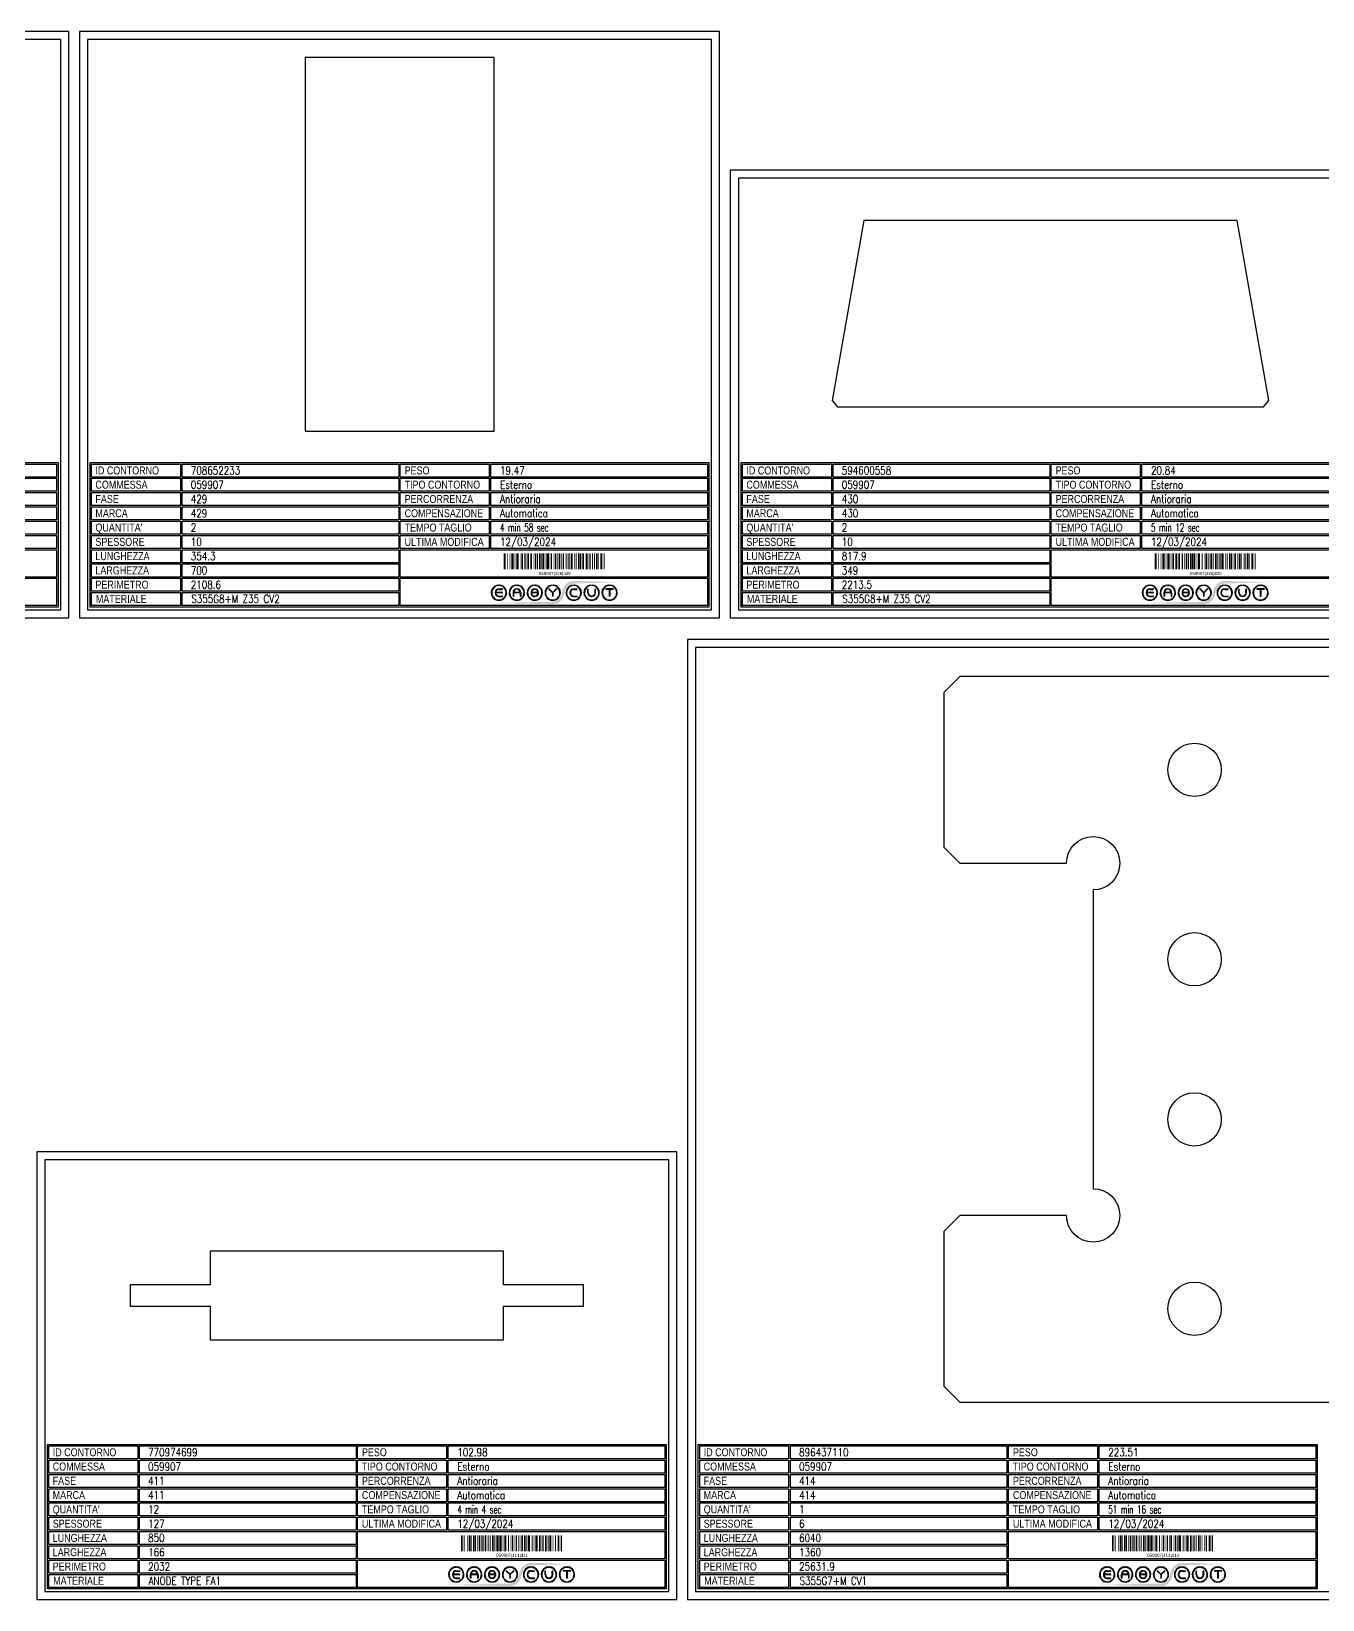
# Model space of a CAD drawing. Header units: millimetres. Extents: x 28039 to 145264, y 9873 to 40131.
# Drawn here: x 38889 to 41309, y 31193 to 34132 of the extents above; entities that cross this region are included whole.
import ezdxf
from ezdxf.enums import TextEntityAlignment as Align

# ---------------------------------------------------------------- set-up
doc = ezdxf.new("R2010")
doc.units = ezdxf.units.MM
doc.styles.add('EasyCutStyle', font='romans.shx', dxfattribs={"width": 0.8})
doc.styles.add('EasyCutStyle1', font='arial.ttf', dxfattribs={"width": 0.8})

# ---------------------------------------------------------------- blocks, each defined once
blk = doc.blocks.new('*U4')
at = {"color": 5}
blk.add_lwpolyline([(0, 0), (1200, 0), (1200, 839), (0, 839)], close=True, dxfattribs=at)
at = {"color": 7}
blk.add_lwpolyline([(15, 15), (1185, 15), (1185, 824), (15, 824)], close=True, dxfattribs=at)
at = {"color": 253}
blk.add_lwpolyline([(20, 291), (1180, 291), (1180, 20), (20, 20)], close=True, dxfattribs=at)
at = {"color": 2}
for points in [[(23, 288.1), (189.3, 288.1), (189.3, 263.7), (23, 263.7)], [(23, 288.1), (189.3, 288.1), (189.3, 263.7), (23, 263.7)], [(601.5, 288.1), (767.9, 288.1), (767.9, 263.7), (601.5, 263.7)], [(23, 261.4), (189.3, 261.4), (189.3, 237), (23, 237)], [(601.5, 261.4), (767.9, 261.4), (767.9, 237), (601.5, 237)], [(23, 234.6), (189.3, 234.6), (189.3, 210.2), (23, 210.2)], [(23, 207.9), (189.3, 207.9), (189.3, 183.4), (23, 183.4)], [(601.5, 234.6), (767.9, 234.6), (767.9, 210.2), (601.5, 210.2)], [(601.5, 207.9), (767.9, 207.9), (767.9, 183.4), (601.5, 183.4)], [(23, 181.1), (189.3, 181.1), (189.3, 156.7), (23, 156.7)], [(601.5, 181.1), (767.9, 181.1), (767.9, 156.7), (601.5, 156.7)], [(23, 154.3), (189.3, 154.3), (189.3, 129.9), (23, 129.9)], [(601.5, 154.3), (767.9, 154.3), (767.9, 129.9), (601.5, 129.9)], [(23, 127.6), (189.3, 127.6), (189.3, 103.1), (23, 103.1)], [(23, 100.8), (189.3, 100.8), (189.3, 76.4), (23, 76.4)], [(23, 74), (189.3, 74), (189.3, 49.6), (23, 49.6)], [(23, 47.3), (189.3, 47.3), (189.3, 22.9), (23, 22.9)]]:
    blk.add_lwpolyline(points, close=True, dxfattribs=at)
at = {"color": 1}
for points in [[(192.7, 288.1), (598.5, 288.1), (598.5, 263.7), (192.7, 263.7)], [(771.3, 288.1), (1177.2, 288.1), (1177.2, 263.7), (771.3, 263.7)], [(192.7, 261.4), (598.5, 261.4), (598.5, 237), (192.7, 237)], [(771.3, 261.4), (1177.2, 261.4), (1177.2, 237), (771.3, 237)], [(192.7, 234.6), (598.5, 234.6), (598.5, 210.2), (192.7, 210.2)], [(192.7, 207.9), (598.5, 207.9), (598.5, 183.4), (192.7, 183.4)], [(771.3, 234.6), (1177.2, 234.6), (1177.2, 210.2), (771.3, 210.2)], [(771.3, 207.9), (1177.2, 207.9), (1177.2, 183.4), (771.3, 183.4)], [(192.7, 181.1), (598.5, 181.1), (598.5, 156.7), (192.7, 156.7)], [(771.3, 181.1), (1177.2, 181.1), (1177.2, 156.7), (771.3, 156.7)], [(192.7, 154.3), (598.5, 154.3), (598.5, 129.9), (192.7, 129.9)], [(771.3, 154.3), (1177.2, 154.3), (1177.2, 129.9), (771.3, 129.9)], [(192.7, 127.6), (598.5, 127.6), (598.5, 103.1), (192.7, 103.1)], [(601.5, 127.6), (1177.2, 127.6), (1177.2, 76.4), (601.5, 76.4)], [(192.7, 100.8), (598.5, 100.8), (598.5, 76.4), (192.7, 76.4)], [(192.7, 74), (598.5, 74), (598.5, 49.6), (192.7, 49.6)], [(601.5, 74), (1177.2, 74), (1177.2, 22.9), (601.5, 22.9)], [(192.7, 47.3), (598.5, 47.3), (598.5, 22.9), (192.7, 22.9)]]:
    blk.add_lwpolyline(points, close=True, dxfattribs=at)
at = {"color": 161, "style": 'EasyCutStyle1', "width": 0.8}
for s, p in [('ID CONTORNO', (30.1, 268.6)), ('PESO', (609.6, 268.6)), ('COMMESSA', (30.1, 241.9)), ('TIPO CONTORNO', (609.6, 241.9)), ('FASE', (30.1, 215.1)), ('PERCORRENZA', (609.6, 215.1)), ("QUANTITA'", (30.1, 161.6)), ('MARCA', (30.1, 188.4)), ('TEMPO TAGLIO', (609.6, 161.6)), ('COMPENSAZIONE', (609.6, 188.4)), ('SPESSORE', (30.1, 134.8)), ('ULTIMA MODIFICA', (609.6, 134.8)), ('LUNGHEZZA', (30.1, 108.1)), ('LARGHEZZA', (30.1, 81.3)), ('PERIMETRO', (30.1, 54.5)), ('MATERIALE', (31, 27.8))]:
    blk.add_text(s, height=15, dxfattribs=at).set_placement(p)
at = {"style": 'EasyCutStyle'}
for tag, p, width in [('IDSHAPE', (208.9, 268.6), 0.8), ('WEIGTHSHAPE', (788.4, 268.6), 0.8), ('ORDERSHAPE', (208.9, 241.9), 0.8), ('TYPESHAPE', (788.4, 241.9), 0.8), ('PHASESHAPE', (208.9, 215.1), 0.8), ('JOUSHAPE', (788.4, 215.1), 0.8), ('QTASHAPE', (208.9, 161.6), 0.8), ('MKSHAPE', (208.9, 188.4), 0.8), ('TIMECUTSHAPE', (788.4, 161.6), 0.65), ('COMPSHAPE', (788.4, 188.4), 0.8), ('TKSHAPE', (208.9, 134.8), 0.8), ('LASTMODIFYSHAPE', (788.4, 134.8), 0.8), ('LENGTHSHAPE', (208.9, 108.1), 0.8), ('HEIGHTSHAPE', (208.9, 81.3), 0.8), ('PERIMETERSHAPE', (208.9, 54.5), 0.8), ('MATSHAPE', (209.8, 27.8), 0.8)]:
    blk.add_attdef(tag, p, '', height=15, dxfattribs=dict(at, width=width))
blk = doc.blocks.new('Logo')
h = blk.add_hatch(color=256)
h.set_gradient(color1=(255, 0, 0), color2=(255, 255, 0), tint=1)
h.paths.add_polyline_path([(20.5, 4.4, -0.339454), (37.1, 17.2), (118.6, 19.6), (37.1, 22, 0.339454), (15.8, 5.7), (13.2, -4.2, -0.339454), (-3.4, -16.9), (-118.2, -19.3), (-3.4, -21.7, 0.339454), (17.8, -5.4)])
for color, points in [(140, [(-115.9, -5.7, -1), (-116.7, -6.1, -0.520567), (-104.9, 14.3, -1), (-104.9, 13.5, 0.520567)]), (256, [(-97.3, 0.4), (-110, 0.4, -0.394366), (-103.7, 6.3), (-97.3, 6.3, 1), (-97.3, 7.2), (-103.7, 7.2, 1), (-103.7, -7.2), (-97.3, -7.2, 1), (-97.3, -6.3), (-103.7, -6.3, -0.394366), (-110, -0.4), (-97.3, -0.4, 1)]), (140, [(-91.4, -5.7, 1), (-90.6, -6.1, 0.520567), (-102.4, 14.3, 0.916853), (-102.6, 13.5, 0.043377), (-102.5, 13.5, -0.520567)]), (140, [(-82.3, -5.7, -1), (-83.1, -6.1, -0.520567), (-71.3, 14.3, -1), (-71.3, 13.5, 0.520567)]), (140, [(-57.8, -5.7, 1), (-57, -6.1, 0.520567), (-68.8, 14.3, 1), (-68.9, 13.5, -0.520567)]), (140, [(-48.7, -5.7, -1), (-49.5, -6.1, -0.520567), (-37.7, 14.3, -1), (-37.7, 13.5, 0.520567)]), (256, [(-31.2, -0.4, -0.486114), (-30.3, -1.5, -0.776377), (-42.6, -1.6, 1), (-43.4, -1.9, 0.776377), (-29.5, -1.7, 0.486114), (-31.2, 0.4), (-41.8, 0.4, -0.486114), (-42.6, 1.5, -0.776377), (-30.4, 1.6, 1), (-29.5, 1.9, 0.776377), (-43.5, 1.7, 0.486114), (-41.8, -0.4)]), (140, [(-24.2, -5.7, 1), (-23.4, -6.1, 0.520567), (-35.2, 14.3, 1), (-35.3, 13.5, -0.520567)]), (140, [(-15.1, -5.7, -1), (-15.9, -6.1, -0.520567), (-4.1, 14.3, -1), (-4.1, 13.5, 0.520567)]), (256, [(-9.3, 7.1, 1), (-10, 6.5), (-3.3, -0.2), (-3.3, -6.3, 1), (-2.4, -6.3), (-2.4, -0.2), (4.2, 6.5, 1), (3.6, 7.1), (-2.9, 0.6)]), (140, [(9.4, -5.7, 1), (10.2, -6.1, 0.520567), (-1.6, 14.3, 1), (-1.7, 13.5, -0.520567)]), (140, [(24.2, -5.7, -1), (23.4, -6.1, -0.520567), (35.2, 14.3, -1), (35.3, 13.5, 0.520567)]), (256, [(36.5, -7.2), (42.8, -7.2, 1), (42.8, -6.3), (36.5, -6.3, -1), (36.5, 6.3), (42.8, 6.3, 1), (42.8, 7.2), (36.5, 7.2, 1)]), (140, [(48.7, -5.7, 1), (49.5, -6.1, 0.520567), (37.7, 14.3, 1), (37.7, 13.5, -0.520567)]), (140, [(57.8, -5.7, -1), (57, -6.1, -0.520567), (68.8, 14.3, -1), (68.9, 13.5, 0.520567)]), (256, [(63.7, 0), (63.7, 6.3, 1), (62.9, 6.3), (62.9, 0, 1), (77.3, 0), (77.3, 6.3, 1), (76.4, 6.3), (76.4, 0, -1)]), (140, [(82.3, -5.7, 1), (83.1, -6.1, 0.520567), (71.3, 14.3, 1), (71.3, 13.5, -0.520567)]), (140, [(91.4, -5.7, -1), (90.6, -6.1, -0.520567), (102.4, 14.3, -1), (102.5, 13.5, 0.520567)]), (256, [(96.9, 7.2, 1), (96.9, 6.3), (103.2, 6.3), (103.2, -6.3, 1), (104.1, -6.3), (104.1, 6.3), (110.4, 6.3, 1), (110.4, 7.2)]), (140, [(115.9, -5.7, 1), (116.7, -6.1, 0.520567), (104.9, 14.3, 1), (104.9, 13.5, -0.520567)]), (140, [(-91.9, -8.3, 1), (-92.6, -7.8, -0.520567), (-114.8, -7.8, 1), (-115.5, -8.3, 0.520567)]), (140, [(-58.3, -8.3, 1), (-59, -7.8, -0.520567), (-81.2, -7.8, 1), (-81.9, -8.3, 0.520567)]), (140, [(-24.7, -8.3, 1), (-25.4, -7.8, -0.520567), (-47.6, -7.8, 1), (-48.3, -8.3, 0.520567)]), (140, [(8.9, -8.3, 1), (8.2, -7.8, -0.520567), (-14, -7.8, 1), (-14.7, -8.3, 0.520567)]), (140, [(48.3, -8.3, 1), (47.6, -7.8, -0.520567), (25.4, -7.8, 1), (24.7, -8.3, 0.520567)]), (140, [(81.9, -8.3, 1), (81.2, -7.8, -0.520567), (59, -7.8, 1), (58.3, -8.3, 0.520567)]), (140, [(115.5, -8.3, 1), (114.8, -7.8, -0.520567), (92.6, -7.8, 1), (91.9, -8.3, 0.520567)])]:
    blk.add_hatch(color=color).paths.add_polyline_path(points)
h = blk.add_hatch(color=256)
h.paths.add_polyline_path([(-63.7, -0.4), (-63.7, -6.3, 1), (-62.9, -6.3), (-62.9, 0, 1), (-77.3, 0), (-77.3, -6.3, 1), (-76.4, -6.3), (-76.4, -0.4)])
h.paths.add_polyline_path([(-76.4, 0.4, -0.933992), (-63.8, 0.4)], flags=16)
for p, q in [((-97.3, 0.4), (-110, 0.4)), ((-103.7, 7.2), (-97.3, 7.2)), ((-103.7, 6.3), (-97.3, 6.3)), ((-77.3, 0), (-77.3, -6.3)), ((-63.8, 0.4), (-76.4, 0.4)), ((-62.9, 0), (-62.9, -6.3)), ((-31.2, 0.4), (-41.8, 0.4)), ((-3.3, -0.2), (-10, 6.5)), ((-2.9, 0.6), (-9.3, 7.1)), ((-2.9, 0.6), (3.6, 7.1)), ((-2.4, -0.2), (4.2, 6.5)), ((36.5, 7.2), (42.8, 7.2)), ((36.5, 6.3), (42.8, 6.3)), ((62.9, 0), (62.9, 6.3)), ((63.7, 0), (63.7, 6.3)), ((76.4, 0), (76.4, 6.3)), ((77.3, 0), (77.3, 6.3)), ((110.4, 7.2), (96.9, 7.2)), ((103.2, 6.3), (96.9, 6.3)), ((103.2, 6.3), (103.2, -6.3)), ((104.1, 6.3), (104.1, -6.3)), ((110.4, 6.3), (104.1, 6.3)), ((-97.3, -0.4), (-110, -0.4)), ((-103.7, -6.3), (-97.3, -6.3)), ((-103.7, -7.2), (-97.3, -7.2)), ((-76.4, -0.4), (-76.4, -6.3)), ((-63.7, -0.4), (-76.4, -0.4)), ((-63.7, -0.4), (-63.7, -6.3)), ((-31.2, -0.4), (-41.8, -0.4)), ((-3.3, -0.2), (-3.3, -6.3)), ((-2.4, -0.2), (-2.4, -6.3)), ((36.5, -6.3), (42.8, -6.3)), ((36.5, -7.2), (42.8, -7.2))]:
    blk.add_line(p, q)
at = {"color": 140}
for centre, radius, start, end in [((-103.7, 0), 14.4, 95, 205), ((-103.7, 0), 13.5, 95, 205), ((-104.9, 13.9), 0.432, 275, 95), ((-102.5, 13.9), 0.432, 85, 265), ((-103.7, 0), 13.5, 335, 85), ((-103.7, 0), 14.4, 335, 85), ((-70.1, 0), 14.4, 95, 205), ((-70.1, 0), 13.5, 95, 205), ((-71.3, 13.9), 0.432, 275, 95), ((-68.9, 13.9), 0.432, 85, 265), ((-70.1, 0), 13.5, 335, 85), ((-70.1, 0), 14.4, 335, 85), ((-36.5, 0), 14.4, 95, 205), ((-36.5, 0), 13.5, 95, 205), ((-37.7, 13.9), 0.432, 275, 95), ((-35.3, 13.9), 0.432, 85, 265), ((-36.5, 0), 13.5, 335, 85), ((-36.5, 0), 14.4, 335, 85), ((-2.9, 0), 14.4, 95, 205), ((-2.9, 0), 13.5, 95, 205), ((-4.1, 13.9), 0.432, 275, 95), ((-1.7, 13.9), 0.432, 85, 265), ((-2.9, 0), 13.5, 335, 85), ((-2.9, 0), 14.4, 335, 85), ((36.5, 0), 14.4, 95, 205), ((36.5, 0), 13.5, 95, 205), ((35.3, 13.9), 0.432, 275, 95), ((37.7, 13.9), 0.432, 85, 265), ((36.5, 0), 14.4, 335, 85), ((36.5, 0), 13.5, 335, 85), ((70.1, 0), 14.4, 95, 205), ((70.1, 0), 13.5, 95, 205), ((68.9, 13.9), 0.432, 275, 95), ((71.3, 13.9), 0.432, 85, 265), ((70.1, 0), 14.4, 335, 85), ((70.1, 0), 13.5, 335, 85), ((103.7, 0), 14.4, 95, 205), ((103.7, 0), 13.5, 95, 205), ((102.5, 13.9), 0.432, 275, 95), ((104.9, 13.9), 0.432, 85, 265), ((103.7, 0), 14.4, 335, 85), ((103.7, 0), 13.5, 335, 85), ((-116.3, -5.9), 0.432, 205, 25), ((-115.1, -8), 0.432, 35, 215), ((-103.7, 0), 14.4, 215, 325), ((-103.7, 0), 13.5, 215, 325), ((-92.2, -8), 0.432, 325, 145), ((-91, -5.9), 0.432, 155, 335), ((-82.7, -5.9), 0.432, 205, 25), ((-81.5, -8), 0.432, 35, 215), ((-70.1, 0), 14.4, 215, 325), ((-70.1, 0), 13.5, 215, 325), ((-58.6, -8), 0.432, 325, 145), ((-57.4, -5.9), 0.432, 155, 335), ((-49.1, -5.9), 0.432, 205, 25), ((-47.9, -8), 0.432, 35, 215), ((-36.5, 0), 14.4, 215, 325), ((-36.5, 0), 13.5, 215, 325), ((-25, -8), 0.432, 325, 145), ((-23.8, -5.9), 0.432, 155, 335), ((-15.5, -5.9), 0.432, 205, 25), ((-14.3, -8), 0.432, 35, 215), ((-2.9, 0), 14.4, 215, 325), ((-2.9, 0), 13.5, 215, 325), ((8.6, -8), 0.432, 325, 145), ((9.8, -5.9), 0.432, 155, 335), ((23.8, -5.9), 0.432, 205, 25), ((25, -8), 0.432, 35, 215), ((36.5, 0), 14.4, 215, 325), ((36.5, 0), 13.5, 215, 325), ((47.9, -8), 0.432, 325, 145), ((49.1, -5.9), 0.432, 155, 335), ((57.4, -5.9), 0.432, 205, 25), ((58.6, -8), 0.432, 35, 215), ((70.1, 0), 14.4, 215, 325), ((70.1, 0), 13.5, 215, 325), ((81.5, -8), 0.432, 325, 145), ((82.7, -5.9), 0.432, 155, 335), ((91, -5.9), 0.432, 205, 25), ((92.2, -8), 0.432, 35, 215), ((103.7, 0), 14.4, 215, 325), ((103.7, 0), 13.5, 215, 325), ((115.1, -8), 0.432, 325, 145), ((116.3, -5.9), 0.432, 155, 335)]:
    blk.add_arc(centre, radius, start, end, dxfattribs=at)
for centre, radius, start, end in [((-103.7, 0), 7.2, 90, 270), ((-103.7, 0), 6.34, 90, 176.0904), ((-97.3, 6.8), 0.432, 270, 90), ((-97.3, 0), 0.432, 270, 90), ((-70.1, 0), 7.2, 0, 180), ((-70.1, 0), 6.34, 3.9096, 176.0904), ((-36.5, 0), 7.2, 15, 166.2998), ((-41.8, 1.3), 1.73, 166.2998, 270), ((-41.8, 1.3), 0.864, 166.2998, 270), ((-36.5, 0), 6.34, 15, 166.2998), ((-31.2, -1.3), 1.73, 346.2998, 90), ((-29.9, 1.8), 0.432, 195, 15), ((-9.6, 6.8), 0.432, 45, 225), ((3.9, 6.8), 0.432, 315, 135), ((36.5, 0), 7.2, 90, 270), ((36.5, 0), 6.34, 90, 270), ((42.8, 6.8), 0.432, 270, 90), ((63.3, 6.3), 0.432, 0, 180), ((70.1, 0), 7.2, 180, 0), ((70.1, 0), 6.34, 180, 0), ((76.8, 6.3), 0.432, 0, 180), ((96.9, 6.8), 0.432, 90, 270), ((110.4, 6.8), 0.432, 270, 90), ((-103.7, 0), 6.34, 183.9096, 270), ((-97.3, -6.8), 0.432, 270, 90), ((-76.8, -6.3), 0.432, 180, 0), ((-63.3, -6.3), 0.432, 180, 0), ((-43, -1.8), 0.432, 15, 195), ((-36.5, 0), 7.2, 195, 346.2998), ((-36.5, 0), 6.34, 195, 346.2998), ((-31.2, -1.3), 0.864, 346.2998, 90), ((-2.9, -6.3), 0.432, 180, 0), ((42.8, -6.8), 0.432, 270, 90), ((103.7, -6.3), 0.432, 180, 0)]:
    blk.add_arc(centre, radius, start, end)
blk = doc.blocks.new('BARCODE128_770974699', base_point=(39788.8, 31273.4))
at = {"linetype": 'Continuous'}
for points, const_width in [([(39789.8, 31273.4), (39789.8, 31303.4)], 2), ([(39792.3, 31273.4), (39792.3, 31303.4)], 1), ([(39795.3, 31273.4), (39795.3, 31303.4)], 1), ([(39800.3, 31273.4), (39800.3, 31303.4)], 1), ([(39804.3, 31273.4), (39804.3, 31303.4)], 3), ([(39807.8, 31273.4), (39807.8, 31303.4)], 2), ([(39811.8, 31273.4), (39811.8, 31303.4)], 2), ([(39815.3, 31273.4), (39815.3, 31303.4)], 3), ([(39819.3, 31273.4), (39819.3, 31303.4)], 1), ([(39823.3, 31273.4), (39823.3, 31303.4)], 3), ([(39827.3, 31273.4), (39827.3, 31303.4)], 1), ([(39829.8, 31273.4), (39829.8, 31303.4)], 2), ([(39834.3, 31273.4), (39834.3, 31303.4)], 3), ([(39838.3, 31273.4), (39838.3, 31303.4)], 1), ([(39840.8, 31273.4), (39840.8, 31303.4)], 2), ([(39844.3, 31273.4), (39844.3, 31303.4)], 1), ([(39848.3, 31273.4), (39848.3, 31303.4)], 3), ([(39851.8, 31273.4), (39851.8, 31303.4)], 2), ([(39856.3, 31273.4), (39856.3, 31303.4)], 3), ([(39859.8, 31273.4), (39859.8, 31303.4)], 2), ([(39863.3, 31273.4), (39863.3, 31303.4)], 3), ([(39866.3, 31273.4), (39866.3, 31303.4)], 1), ([(39868.3, 31273.4), (39868.3, 31303.4)], 1), ([(39871.8, 31273.4), (39871.8, 31303.4)], 4), ([(39877.8, 31273.4), (39877.8, 31303.4)], 2), ([(39881.3, 31273.4), (39881.3, 31303.4)], 1), ([(39885.3, 31273.4), (39885.3, 31303.4)], 3), ([(39888.3, 31273.4), (39888.3, 31303.4)], 1), ([(39892.3, 31273.4), (39892.3, 31303.4)], 3), ([(39896.8, 31273.4), (39896.8, 31303.4)], 2), ([(39899.3, 31273.4), (39899.3, 31303.4)], 1), ([(39903.3, 31273.4), (39903.3, 31303.4)], 3), ([(39907.8, 31273.4), (39907.8, 31303.4)], 2), ([(39910.3, 31273.4), (39910.3, 31303.4)], 1), ([(39912.3, 31273.4), (39912.3, 31303.4)], 1), ([(39915.8, 31273.4), (39915.8, 31303.4)], 4), ([(39921.8, 31273.4), (39921.8, 31303.4)], 2), ([(39925.3, 31273.4), (39925.3, 31303.4)], 1), ([(39929.3, 31273.4), (39929.3, 31303.4)], 3), ([(39932.3, 31273.4), (39932.3, 31303.4)], 1), ([(39936.3, 31273.4), (39936.3, 31303.4)], 3), ([(39940.8, 31273.4), (39940.8, 31303.4)], 2), ([(39943.3, 31273.4), (39943.3, 31303.4)], 1), ([(39947.3, 31273.4), (39947.3, 31303.4)], 3), ([(39951.8, 31273.4), (39951.8, 31303.4)], 2), ([(39955.8, 31273.4), (39955.8, 31303.4)], 4), ([(39959.3, 31273.4), (39959.3, 31303.4)], 1), ([(39961.3, 31273.4), (39961.3, 31303.4)], 1), ([(39965.8, 31273.4), (39965.8, 31303.4)], 2), ([(39971.3, 31273.4), (39971.3, 31303.4)], 3), ([(39974.3, 31273.4), (39974.3, 31303.4)], 1), ([(39976.8, 31273.4), (39976.8, 31303.4)], 2)]:
    blk.add_lwpolyline(points, dxfattribs=dict(at, const_width=const_width))
blk.add_text('059907|411|411', height=6).set_placement((39884.3, 31262.9), align=Align.CENTER)
blk = doc.blocks.new('*U471')
at = {"color": 5}
blk.add_lwpolyline([(0, 0), (7000, 0), (7000, 1799), (0, 1799)], close=True, dxfattribs=at)
at = {"color": 7}
blk.add_lwpolyline([(15, 15), (6985, 15), (6985, 1784), (15, 1784)], close=True, dxfattribs=at)
at = {"color": 253}
blk.add_lwpolyline([(20, 291), (1180, 291), (1180, 20), (20, 20)], close=True, dxfattribs=at)
at = {"color": 2}
for points in [[(23, 288.1), (189.3, 288.1), (189.3, 263.7), (23, 263.7)], [(23, 288.1), (189.3, 288.1), (189.3, 263.7), (23, 263.7)], [(601.5, 288.1), (767.9, 288.1), (767.9, 263.7), (601.5, 263.7)], [(23, 261.4), (189.3, 261.4), (189.3, 237), (23, 237)], [(601.5, 261.4), (767.9, 261.4), (767.9, 237), (601.5, 237)], [(23, 234.6), (189.3, 234.6), (189.3, 210.2), (23, 210.2)], [(23, 207.9), (189.3, 207.9), (189.3, 183.4), (23, 183.4)], [(601.5, 234.6), (767.9, 234.6), (767.9, 210.2), (601.5, 210.2)], [(601.5, 207.9), (767.9, 207.9), (767.9, 183.4), (601.5, 183.4)], [(23, 181.1), (189.3, 181.1), (189.3, 156.7), (23, 156.7)], [(601.5, 181.1), (767.9, 181.1), (767.9, 156.7), (601.5, 156.7)], [(23, 154.3), (189.3, 154.3), (189.3, 129.9), (23, 129.9)], [(601.5, 154.3), (767.9, 154.3), (767.9, 129.9), (601.5, 129.9)], [(23, 127.6), (189.3, 127.6), (189.3, 103.1), (23, 103.1)], [(23, 100.8), (189.3, 100.8), (189.3, 76.4), (23, 76.4)], [(23, 74), (189.3, 74), (189.3, 49.6), (23, 49.6)], [(23, 47.3), (189.3, 47.3), (189.3, 22.9), (23, 22.9)]]:
    blk.add_lwpolyline(points, close=True, dxfattribs=at)
at = {"color": 1}
for points in [[(192.7, 288.1), (598.5, 288.1), (598.5, 263.7), (192.7, 263.7)], [(771.3, 288.1), (1177.2, 288.1), (1177.2, 263.7), (771.3, 263.7)], [(192.7, 261.4), (598.5, 261.4), (598.5, 237), (192.7, 237)], [(771.3, 261.4), (1177.2, 261.4), (1177.2, 237), (771.3, 237)], [(192.7, 234.6), (598.5, 234.6), (598.5, 210.2), (192.7, 210.2)], [(192.7, 207.9), (598.5, 207.9), (598.5, 183.4), (192.7, 183.4)], [(771.3, 234.6), (1177.2, 234.6), (1177.2, 210.2), (771.3, 210.2)], [(771.3, 207.9), (1177.2, 207.9), (1177.2, 183.4), (771.3, 183.4)], [(192.7, 181.1), (598.5, 181.1), (598.5, 156.7), (192.7, 156.7)], [(771.3, 181.1), (1177.2, 181.1), (1177.2, 156.7), (771.3, 156.7)], [(192.7, 154.3), (598.5, 154.3), (598.5, 129.9), (192.7, 129.9)], [(771.3, 154.3), (1177.2, 154.3), (1177.2, 129.9), (771.3, 129.9)], [(192.7, 127.6), (598.5, 127.6), (598.5, 103.1), (192.7, 103.1)], [(601.5, 127.6), (1177.2, 127.6), (1177.2, 76.4), (601.5, 76.4)], [(192.7, 100.8), (598.5, 100.8), (598.5, 76.4), (192.7, 76.4)], [(192.7, 74), (598.5, 74), (598.5, 49.6), (192.7, 49.6)], [(601.5, 74), (1177.2, 74), (1177.2, 22.9), (601.5, 22.9)], [(192.7, 47.3), (598.5, 47.3), (598.5, 22.9), (192.7, 22.9)]]:
    blk.add_lwpolyline(points, close=True, dxfattribs=at)
at = {"color": 161, "style": 'EasyCutStyle1', "width": 0.8}
for s, p in [('ID CONTORNO', (30.1, 268.6)), ('PESO', (609.6, 268.6)), ('COMMESSA', (30.1, 241.9)), ('TIPO CONTORNO', (609.6, 241.9)), ('FASE', (30.1, 215.1)), ('PERCORRENZA', (609.6, 215.1)), ("QUANTITA'", (30.1, 161.6)), ('MARCA', (30.1, 188.4)), ('TEMPO TAGLIO', (609.6, 161.6)), ('COMPENSAZIONE', (609.6, 188.4)), ('SPESSORE', (30.1, 134.8)), ('ULTIMA MODIFICA', (609.6, 134.8)), ('LUNGHEZZA', (30.1, 108.1)), ('LARGHEZZA', (30.1, 81.3)), ('PERIMETRO', (30.1, 54.5)), ('MATERIALE', (31, 27.8))]:
    blk.add_text(s, height=15, dxfattribs=at).set_placement(p)
at = {"style": 'EasyCutStyle'}
for tag, p, width in [('IDSHAPE', (208.9, 268.6), 0.8), ('WEIGTHSHAPE', (788.4, 268.6), 0.8), ('ORDERSHAPE', (208.9, 241.9), 0.8), ('TYPESHAPE', (788.4, 241.9), 0.8), ('PHASESHAPE', (208.9, 215.1), 0.8), ('JOUSHAPE', (788.4, 215.1), 0.8), ('QTASHAPE', (208.9, 161.6), 0.8), ('MKSHAPE', (208.9, 188.4), 0.8), ('TIMECUTSHAPE', (788.4, 161.6), 0.65), ('COMPSHAPE', (788.4, 188.4), 0.8), ('TKSHAPE', (208.9, 134.8), 0.8), ('LASTMODIFYSHAPE', (788.4, 134.8), 0.8), ('LENGTHSHAPE', (208.9, 108.1), 0.8), ('HEIGHTSHAPE', (208.9, 81.3), 0.8), ('PERIMETERSHAPE', (208.9, 54.5), 0.8), ('MATSHAPE', (209.8, 27.8), 0.8)]:
    blk.add_attdef(tag, p, '', height=15, dxfattribs=dict(at, width=width))
blk = doc.blocks.new('BARCODE128_896437110', base_point=(41008.8, 31273.4))
at = {"linetype": 'Continuous'}
for points, const_width in [([(41009.8, 31273.4), (41009.8, 31303.4)], 2), ([(41012.3, 31273.4), (41012.3, 31303.4)], 1), ([(41015.3, 31273.4), (41015.3, 31303.4)], 1), ([(41020.3, 31273.4), (41020.3, 31303.4)], 1), ([(41024.3, 31273.4), (41024.3, 31303.4)], 3), ([(41027.8, 31273.4), (41027.8, 31303.4)], 2), ([(41031.8, 31273.4), (41031.8, 31303.4)], 2), ([(41035.3, 31273.4), (41035.3, 31303.4)], 3), ([(41039.3, 31273.4), (41039.3, 31303.4)], 1), ([(41043.3, 31273.4), (41043.3, 31303.4)], 3), ([(41047.3, 31273.4), (41047.3, 31303.4)], 1), ([(41049.8, 31273.4), (41049.8, 31303.4)], 2), ([(41054.3, 31273.4), (41054.3, 31303.4)], 3), ([(41058.3, 31273.4), (41058.3, 31303.4)], 1), ([(41060.8, 31273.4), (41060.8, 31303.4)], 2), ([(41064.3, 31273.4), (41064.3, 31303.4)], 1), ([(41068.3, 31273.4), (41068.3, 31303.4)], 3), ([(41071.8, 31273.4), (41071.8, 31303.4)], 2), ([(41076.3, 31273.4), (41076.3, 31303.4)], 3), ([(41079.8, 31273.4), (41079.8, 31303.4)], 2), ([(41083.3, 31273.4), (41083.3, 31303.4)], 3), ([(41086.3, 31273.4), (41086.3, 31303.4)], 1), ([(41088.3, 31273.4), (41088.3, 31303.4)], 1), ([(41091.8, 31273.4), (41091.8, 31303.4)], 4), ([(41097.8, 31273.4), (41097.8, 31303.4)], 2), ([(41101.3, 31273.4), (41101.3, 31303.4)], 1), ([(41105.3, 31273.4), (41105.3, 31303.4)], 3), ([(41108.3, 31273.4), (41108.3, 31303.4)], 1), ([(41112.3, 31273.4), (41112.3, 31303.4)], 3), ([(41116.8, 31273.4), (41116.8, 31303.4)], 2), ([(41119.8, 31273.4), (41119.8, 31303.4)], 2), ([(41123.3, 31273.4), (41123.3, 31303.4)], 1), ([(41127.3, 31273.4), (41127.3, 31303.4)], 3), ([(41130.3, 31273.4), (41130.3, 31303.4)], 1), ([(41132.3, 31273.4), (41132.3, 31303.4)], 1), ([(41135.8, 31273.4), (41135.8, 31303.4)], 4), ([(41141.8, 31273.4), (41141.8, 31303.4)], 2), ([(41145.3, 31273.4), (41145.3, 31303.4)], 1), ([(41149.3, 31273.4), (41149.3, 31303.4)], 3), ([(41152.3, 31273.4), (41152.3, 31303.4)], 1), ([(41156.3, 31273.4), (41156.3, 31303.4)], 3), ([(41160.8, 31273.4), (41160.8, 31303.4)], 2), ([(41163.8, 31273.4), (41163.8, 31303.4)], 2), ([(41167.3, 31273.4), (41167.3, 31303.4)], 1), ([(41171.3, 31273.4), (41171.3, 31303.4)], 3), ([(41174.3, 31273.4), (41174.3, 31303.4)], 1), ([(41177.3, 31273.4), (41177.3, 31303.4)], 1), ([(41182.8, 31273.4), (41182.8, 31303.4)], 2), ([(41185.8, 31273.4), (41185.8, 31303.4)], 2), ([(41191.3, 31273.4), (41191.3, 31303.4)], 3), ([(41194.3, 31273.4), (41194.3, 31303.4)], 1), ([(41196.8, 31273.4), (41196.8, 31303.4)], 2)]:
    blk.add_lwpolyline(points, dxfattribs=dict(at, const_width=const_width))
blk.add_text('059907|414|414', height=6).set_placement((41104.3, 31262.9), align=Align.CENTER)
blk = doc.blocks.new('*U77')
at = {"color": 5}
blk.add_lwpolyline([(0, 0), (1200, 0), (1200, 1099), (0, 1099)], close=True, dxfattribs=at)
at = {"color": 7}
blk.add_lwpolyline([(15, 15), (1185, 15), (1185, 1084), (15, 1084)], close=True, dxfattribs=at)
at = {"color": 253}
blk.add_lwpolyline([(20, 291), (1180, 291), (1180, 20), (20, 20)], close=True, dxfattribs=at)
at = {"color": 2}
for points in [[(23, 288.1), (189.3, 288.1), (189.3, 263.7), (23, 263.7)], [(23, 288.1), (189.3, 288.1), (189.3, 263.7), (23, 263.7)], [(601.5, 288.1), (767.9, 288.1), (767.9, 263.7), (601.5, 263.7)], [(23, 261.4), (189.3, 261.4), (189.3, 237), (23, 237)], [(601.5, 261.4), (767.9, 261.4), (767.9, 237), (601.5, 237)], [(23, 234.6), (189.3, 234.6), (189.3, 210.2), (23, 210.2)], [(23, 207.9), (189.3, 207.9), (189.3, 183.4), (23, 183.4)], [(601.5, 234.6), (767.9, 234.6), (767.9, 210.2), (601.5, 210.2)], [(601.5, 207.9), (767.9, 207.9), (767.9, 183.4), (601.5, 183.4)], [(23, 181.1), (189.3, 181.1), (189.3, 156.7), (23, 156.7)], [(601.5, 181.1), (767.9, 181.1), (767.9, 156.7), (601.5, 156.7)], [(23, 154.3), (189.3, 154.3), (189.3, 129.9), (23, 129.9)], [(601.5, 154.3), (767.9, 154.3), (767.9, 129.9), (601.5, 129.9)], [(23, 127.6), (189.3, 127.6), (189.3, 103.1), (23, 103.1)], [(23, 100.8), (189.3, 100.8), (189.3, 76.4), (23, 76.4)], [(23, 74), (189.3, 74), (189.3, 49.6), (23, 49.6)], [(23, 47.3), (189.3, 47.3), (189.3, 22.9), (23, 22.9)]]:
    blk.add_lwpolyline(points, close=True, dxfattribs=at)
at = {"color": 1}
for points in [[(192.7, 288.1), (598.5, 288.1), (598.5, 263.7), (192.7, 263.7)], [(771.3, 288.1), (1177.2, 288.1), (1177.2, 263.7), (771.3, 263.7)], [(192.7, 261.4), (598.5, 261.4), (598.5, 237), (192.7, 237)], [(771.3, 261.4), (1177.2, 261.4), (1177.2, 237), (771.3, 237)], [(192.7, 234.6), (598.5, 234.6), (598.5, 210.2), (192.7, 210.2)], [(192.7, 207.9), (598.5, 207.9), (598.5, 183.4), (192.7, 183.4)], [(771.3, 234.6), (1177.2, 234.6), (1177.2, 210.2), (771.3, 210.2)], [(771.3, 207.9), (1177.2, 207.9), (1177.2, 183.4), (771.3, 183.4)], [(192.7, 181.1), (598.5, 181.1), (598.5, 156.7), (192.7, 156.7)], [(771.3, 181.1), (1177.2, 181.1), (1177.2, 156.7), (771.3, 156.7)], [(192.7, 154.3), (598.5, 154.3), (598.5, 129.9), (192.7, 129.9)], [(771.3, 154.3), (1177.2, 154.3), (1177.2, 129.9), (771.3, 129.9)], [(192.7, 127.6), (598.5, 127.6), (598.5, 103.1), (192.7, 103.1)], [(601.5, 127.6), (1177.2, 127.6), (1177.2, 76.4), (601.5, 76.4)], [(192.7, 100.8), (598.5, 100.8), (598.5, 76.4), (192.7, 76.4)], [(192.7, 74), (598.5, 74), (598.5, 49.6), (192.7, 49.6)], [(601.5, 74), (1177.2, 74), (1177.2, 22.9), (601.5, 22.9)], [(192.7, 47.3), (598.5, 47.3), (598.5, 22.9), (192.7, 22.9)]]:
    blk.add_lwpolyline(points, close=True, dxfattribs=at)
at = {"color": 161, "style": 'EasyCutStyle1', "width": 0.8}
for s, p in [('ID CONTORNO', (30.1, 268.6)), ('PESO', (609.6, 268.6)), ('COMMESSA', (30.1, 241.9)), ('TIPO CONTORNO', (609.6, 241.9)), ('FASE', (30.1, 215.1)), ('PERCORRENZA', (609.6, 215.1)), ("QUANTITA'", (30.1, 161.6)), ('MARCA', (30.1, 188.4)), ('TEMPO TAGLIO', (609.6, 161.6)), ('COMPENSAZIONE', (609.6, 188.4)), ('SPESSORE', (30.1, 134.8)), ('ULTIMA MODIFICA', (609.6, 134.8)), ('LUNGHEZZA', (30.1, 108.1)), ('LARGHEZZA', (30.1, 81.3)), ('PERIMETRO', (30.1, 54.5)), ('MATERIALE', (31, 27.8))]:
    blk.add_text(s, height=15, dxfattribs=at).set_placement(p)
at = {"style": 'EasyCutStyle'}
for tag, p, width in [('IDSHAPE', (208.9, 268.6), 0.8), ('WEIGTHSHAPE', (788.4, 268.6), 0.8), ('ORDERSHAPE', (208.9, 241.9), 0.8), ('TYPESHAPE', (788.4, 241.9), 0.8), ('PHASESHAPE', (208.9, 215.1), 0.8), ('JOUSHAPE', (788.4, 215.1), 0.8), ('QTASHAPE', (208.9, 161.6), 0.8), ('MKSHAPE', (208.9, 188.4), 0.8), ('TIMECUTSHAPE', (788.4, 161.6), 0.65), ('COMPSHAPE', (788.4, 188.4), 0.8), ('TKSHAPE', (208.9, 134.8), 0.8), ('LASTMODIFYSHAPE', (788.4, 134.8), 0.8), ('LENGTHSHAPE', (208.9, 108.1), 0.8), ('HEIGHTSHAPE', (208.9, 81.3), 0.8), ('PERIMETERSHAPE', (208.9, 54.5), 0.8), ('MATSHAPE', (209.8, 27.8), 0.8)]:
    blk.add_attdef(tag, p, '', height=15, dxfattribs=dict(at, width=width))
blk = doc.blocks.new('BARCODE128_708652233', base_point=(39868.8, 33113.4))
at = {"linetype": 'Continuous'}
for points, const_width in [([(39869.8, 33113.4), (39869.8, 33143.4)], 2), ([(39872.3, 33113.4), (39872.3, 33143.4)], 1), ([(39875.3, 33113.4), (39875.3, 33143.4)], 1), ([(39880.3, 33113.4), (39880.3, 33143.4)], 1), ([(39884.3, 33113.4), (39884.3, 33143.4)], 3), ([(39887.8, 33113.4), (39887.8, 33143.4)], 2), ([(39891.8, 33113.4), (39891.8, 33143.4)], 2), ([(39895.3, 33113.4), (39895.3, 33143.4)], 3), ([(39899.3, 33113.4), (39899.3, 33143.4)], 1), ([(39903.3, 33113.4), (39903.3, 33143.4)], 3), ([(39907.3, 33113.4), (39907.3, 33143.4)], 1), ([(39909.8, 33113.4), (39909.8, 33143.4)], 2), ([(39914.3, 33113.4), (39914.3, 33143.4)], 3), ([(39918.3, 33113.4), (39918.3, 33143.4)], 1), ([(39920.8, 33113.4), (39920.8, 33143.4)], 2), ([(39924.3, 33113.4), (39924.3, 33143.4)], 1), ([(39928.3, 33113.4), (39928.3, 33143.4)], 3), ([(39931.8, 33113.4), (39931.8, 33143.4)], 2), ([(39936.3, 33113.4), (39936.3, 33143.4)], 3), ([(39939.8, 33113.4), (39939.8, 33143.4)], 2), ([(39943.3, 33113.4), (39943.3, 33143.4)], 3), ([(39946.3, 33113.4), (39946.3, 33143.4)], 1), ([(39948.3, 33113.4), (39948.3, 33143.4)], 1), ([(39951.8, 33113.4), (39951.8, 33143.4)], 4), ([(39957.8, 33113.4), (39957.8, 33143.4)], 2), ([(39961.3, 33113.4), (39961.3, 33143.4)], 1), ([(39965.3, 33113.4), (39965.3, 33143.4)], 3), ([(39968.8, 33113.4), (39968.8, 33143.4)], 2), ([(39973.3, 33113.4), (39973.3, 33143.4)], 3), ([(39977.3, 33113.4), (39977.3, 33143.4)], 1), ([(39980.3, 33113.4), (39980.3, 33143.4)], 3), ([(39984.3, 33113.4), (39984.3, 33143.4)], 1), ([(39986.8, 33113.4), (39986.8, 33143.4)], 2), ([(39990.3, 33113.4), (39990.3, 33143.4)], 1), ([(39992.3, 33113.4), (39992.3, 33143.4)], 1), ([(39995.8, 33113.4), (39995.8, 33143.4)], 4), ([(40001.8, 33113.4), (40001.8, 33143.4)], 2), ([(40005.3, 33113.4), (40005.3, 33143.4)], 1), ([(40009.3, 33113.4), (40009.3, 33143.4)], 3), ([(40012.8, 33113.4), (40012.8, 33143.4)], 2), ([(40017.3, 33113.4), (40017.3, 33143.4)], 3), ([(40021.3, 33113.4), (40021.3, 33143.4)], 1), ([(40024.3, 33113.4), (40024.3, 33143.4)], 3), ([(40028.3, 33113.4), (40028.3, 33143.4)], 1), ([(40030.8, 33113.4), (40030.8, 33143.4)], 2), ([(40034.8, 33113.4), (40034.8, 33143.4)], 2), ([(40038.8, 33113.4), (40038.8, 33143.4)], 2), ([(40042.8, 33113.4), (40042.8, 33143.4)], 2), ([(40045.8, 33113.4), (40045.8, 33143.4)], 2), ([(40051.3, 33113.4), (40051.3, 33143.4)], 3), ([(40054.3, 33113.4), (40054.3, 33143.4)], 1), ([(40056.8, 33113.4), (40056.8, 33143.4)], 2)]:
    blk.add_lwpolyline(points, dxfattribs=dict(at, const_width=const_width))
blk.add_text('059907|429|429', height=6).set_placement((39964.3, 33102.9), align=Align.CENTER)
blk = doc.blocks.new('BARCODE128_594600558', base_point=(41088.8, 33113.4))
at = {"linetype": 'Continuous'}
for points, const_width in [([(41089.8, 33113.4), (41089.8, 33143.4)], 2), ([(41092.3, 33113.4), (41092.3, 33143.4)], 1), ([(41095.3, 33113.4), (41095.3, 33143.4)], 1), ([(41100.3, 33113.4), (41100.3, 33143.4)], 1), ([(41104.3, 33113.4), (41104.3, 33143.4)], 3), ([(41107.8, 33113.4), (41107.8, 33143.4)], 2), ([(41111.8, 33113.4), (41111.8, 33143.4)], 2), ([(41115.3, 33113.4), (41115.3, 33143.4)], 3), ([(41119.3, 33113.4), (41119.3, 33143.4)], 1), ([(41123.3, 33113.4), (41123.3, 33143.4)], 3), ([(41127.3, 33113.4), (41127.3, 33143.4)], 1), ([(41129.8, 33113.4), (41129.8, 33143.4)], 2), ([(41134.3, 33113.4), (41134.3, 33143.4)], 3), ([(41138.3, 33113.4), (41138.3, 33143.4)], 1), ([(41140.8, 33113.4), (41140.8, 33143.4)], 2), ([(41144.3, 33113.4), (41144.3, 33143.4)], 1), ([(41148.3, 33113.4), (41148.3, 33143.4)], 3), ([(41151.8, 33113.4), (41151.8, 33143.4)], 2), ([(41156.3, 33113.4), (41156.3, 33143.4)], 3), ([(41159.8, 33113.4), (41159.8, 33143.4)], 2), ([(41163.3, 33113.4), (41163.3, 33143.4)], 3), ([(41166.3, 33113.4), (41166.3, 33143.4)], 1), ([(41168.3, 33113.4), (41168.3, 33143.4)], 1), ([(41171.8, 33113.4), (41171.8, 33143.4)], 4), ([(41177.8, 33113.4), (41177.8, 33143.4)], 2), ([(41181.3, 33113.4), (41181.3, 33143.4)], 1), ([(41185.3, 33113.4), (41185.3, 33143.4)], 3), ([(41188.8, 33113.4), (41188.8, 33143.4)], 2), ([(41192.3, 33113.4), (41192.3, 33143.4)], 1), ([(41195.3, 33113.4), (41195.3, 33143.4)], 3), ([(41199.3, 33113.4), (41199.3, 33143.4)], 1), ([(41203.3, 33113.4), (41203.3, 33143.4)], 3), ([(41206.8, 33113.4), (41206.8, 33143.4)], 2), ([(41210.3, 33113.4), (41210.3, 33143.4)], 1), ([(41212.3, 33113.4), (41212.3, 33143.4)], 1), ([(41215.8, 33113.4), (41215.8, 33143.4)], 4), ([(41221.8, 33113.4), (41221.8, 33143.4)], 2), ([(41225.3, 33113.4), (41225.3, 33143.4)], 1), ([(41229.3, 33113.4), (41229.3, 33143.4)], 3), ([(41232.8, 33113.4), (41232.8, 33143.4)], 2), ([(41236.3, 33113.4), (41236.3, 33143.4)], 1), ([(41239.3, 33113.4), (41239.3, 33143.4)], 3), ([(41243.3, 33113.4), (41243.3, 33143.4)], 1), ([(41247.3, 33113.4), (41247.3, 33143.4)], 3), ([(41250.8, 33113.4), (41250.8, 33143.4)], 2), ([(41254.3, 33113.4), (41254.3, 33143.4)], 1), ([(41257.8, 33113.4), (41257.8, 33143.4)], 2), ([(41262.3, 33113.4), (41262.3, 33143.4)], 3), ([(41265.8, 33113.4), (41265.8, 33143.4)], 2), ([(41271.3, 33113.4), (41271.3, 33143.4)], 3), ([(41274.3, 33113.4), (41274.3, 33143.4)], 1), ([(41276.8, 33113.4), (41276.8, 33143.4)], 2)]:
    blk.add_lwpolyline(points, dxfattribs=dict(at, const_width=const_width))
blk.add_text('059907|430|430', height=6).set_placement((41184.3, 33102.9), align=Align.CENTER)

msp = doc.modelspace()

# ---------------------------------------------------------------- linework, layer by layer
at = {"color": 2}
for points in [[(39401.7, 33383.4), (39756, 33383.4), (39756, 34083.4), (39401.7, 34083.4)], [(40389.9, 33440.7), (40399.8, 33428.9), (41197.8, 33428.9), (41207.8, 33440.7), (41148.8, 33777.9), (40448.8, 33777.9)], [(39073.8, 31743.4), (39223.8, 31743.4), (39223.8, 31680.4), (39773.8, 31680.4), (39773.8, 31743.4), (39923.8, 31743.4), (39923.8, 31783.4), (39773.8, 31783.4), (39773.8, 31846.4), (39223.8, 31846.4), (39223.8, 31783.4), (39073.8, 31783.4)]]:
    msp.add_lwpolyline(points, close=True, dxfattribs=at)
at = {"color": 2, "elevation": 0}
msp.add_lwpolyline([(41703.8, 31963.4), (41703.8, 32523.4, -2.414201), (41753.8, 32573.4), (46608.8, 32573.4), (46638.8, 32603.4), (46638.8, 32893.4), (46608.8, 32923.4), (40628.8, 32923.4), (40598.8, 32893.4), (40598.8, 32603.4), (40628.8, 32573.4), (40828.8, 32573.4, -2.414201), (40878.8, 32523.4), (40878.8, 31963.4, -2.414201), (40828.8, 31913.4), (40628.8, 31913.4), (40598.8, 31883.4), (40598.8, 31593.4), (40628.8, 31563.4), (46608.8, 31563.4), (46638.8, 31593.4), (46638.8, 31883.4), (46608.8, 31913.4), (41753.8, 31913.4, -2.414201)], format="xyb", close=True, dxfattribs=at)
at = {"color": 4}
for centre in [(41068.8, 32748.4, 0), (41068.8, 32393.4, 0), (41068.8, 32093.4, 0), (41068.8, 31738.4, 0)]:
    msp.add_circle(centre, 50, dxfattribs=at)

# ---------------------------------------------------------------- block references
for name, p, values in [('*U77', (37758.8, 33033.4), {'IDSHAPE': '097688591', 'ORDERSHAPE': '059907', 'PHASESHAPE': '428', 'MKSHAPE': '428', 'TKSHAPE': '25', 'LENGTHSHAPE': '560', 'HEIGHTSHAPE': '510', 'MATSHAPE': 'S355G8+M CV2', 'LASTMODIFYSHAPE': '12/03/2024', 'PERIMETERSHAPE': '2093.1', 'WEIGTHSHAPE': '55.89', 'TYPESHAPE': 'Esterno', 'JOUSHAPE': 'Antioraria', 'COMPSHAPE': 'Automatica', 'TIMECUTSHAPE': '4 min 11 sec', 'QTASHAPE': '8'}), ('*U77', (38978.8, 33033.4), {'IDSHAPE': '708652233', 'ORDERSHAPE': '059907', 'PHASESHAPE': '429', 'MKSHAPE': '429', 'TKSHAPE': '10', 'LENGTHSHAPE': '354.3', 'HEIGHTSHAPE': '700', 'MATSHAPE': 'S355G8+M Z35 CV2', 'LASTMODIFYSHAPE': '12/03/2024', 'PERIMETERSHAPE': '2108.6', 'WEIGTHSHAPE': '19.47', 'TYPESHAPE': 'Esterno', 'JOUSHAPE': 'Antioraria', 'COMPSHAPE': 'Automatica', 'TIMECUTSHAPE': '4 min 58 sec', 'QTASHAPE': '2'}), ('*U4', (40198.8, 33033.4), {'IDSHAPE': '594600558', 'ORDERSHAPE': '059907', 'PHASESHAPE': '430', 'MKSHAPE': '430', 'TKSHAPE': '10', 'LENGTHSHAPE': '817.9', 'HEIGHTSHAPE': '349', 'MATSHAPE': 'S355G8+M Z35 CV2', 'LASTMODIFYSHAPE': '12/03/2024', 'PERIMETERSHAPE': '2213.5', 'WEIGTHSHAPE': '20.84', 'TYPESHAPE': 'Esterno', 'JOUSHAPE': 'Antioraria', 'COMPSHAPE': 'Automatica', 'TIMECUTSHAPE': '5 min 12 sec', 'QTASHAPE': '2'}), ('*U471', (40118.8, 31193.4), {'IDSHAPE': '896437110', 'ORDERSHAPE': '059907', 'PHASESHAPE': '414', 'MKSHAPE': '414', 'TKSHAPE': '6', 'LENGTHSHAPE': '6040', 'HEIGHTSHAPE': '1360', 'MATSHAPE': 'S355G7+M CV1', 'LASTMODIFYSHAPE': '12/03/2024', 'PERIMETERSHAPE': '25631.9', 'WEIGTHSHAPE': '223.51', 'TYPESHAPE': 'Esterno', 'JOUSHAPE': 'Antioraria', 'COMPSHAPE': 'Automatica', 'TIMECUTSHAPE': '51 min 16 sec', 'QTASHAPE': '1'}), ('*U4', (38898.8, 31193.4), {'IDSHAPE': '770974699', 'ORDERSHAPE': '059907', 'PHASESHAPE': '411', 'MKSHAPE': '411', 'TKSHAPE': '127', 'LENGTHSHAPE': '850', 'HEIGHTSHAPE': '166', 'MATSHAPE': 'ANODE TYPE FA1', 'LASTMODIFYSHAPE': '12/03/2024', 'PERIMETERSHAPE': '2032', 'WEIGTHSHAPE': '102.98', 'TYPESHAPE': 'Esterno', 'JOUSHAPE': 'Antioraria', 'COMPSHAPE': 'Automatica', 'TIMECUTSHAPE': '4 min 4 sec', 'QTASHAPE': '12'})]:
    msp.add_blockref(name, p).add_auto_attribs(values)
for name, p in [('BARCODE128_708652233', (39774.3, 33123.9)), ('BARCODE128_594600558', (40994.3, 33123.9)), ('Logo', (39868.8, 33080.4)), ('Logo', (41088.8, 33080.4)), ('BARCODE128_770974699', (39694.3, 31283.9)), ('BARCODE128_896437110', (40914.3, 31283.9)), ('Logo', (39788.8, 31240.4)), ('Logo', (41008.8, 31240.4))]:
    msp.add_blockref(name, p)

doc.saveas('drawing.dxf')
